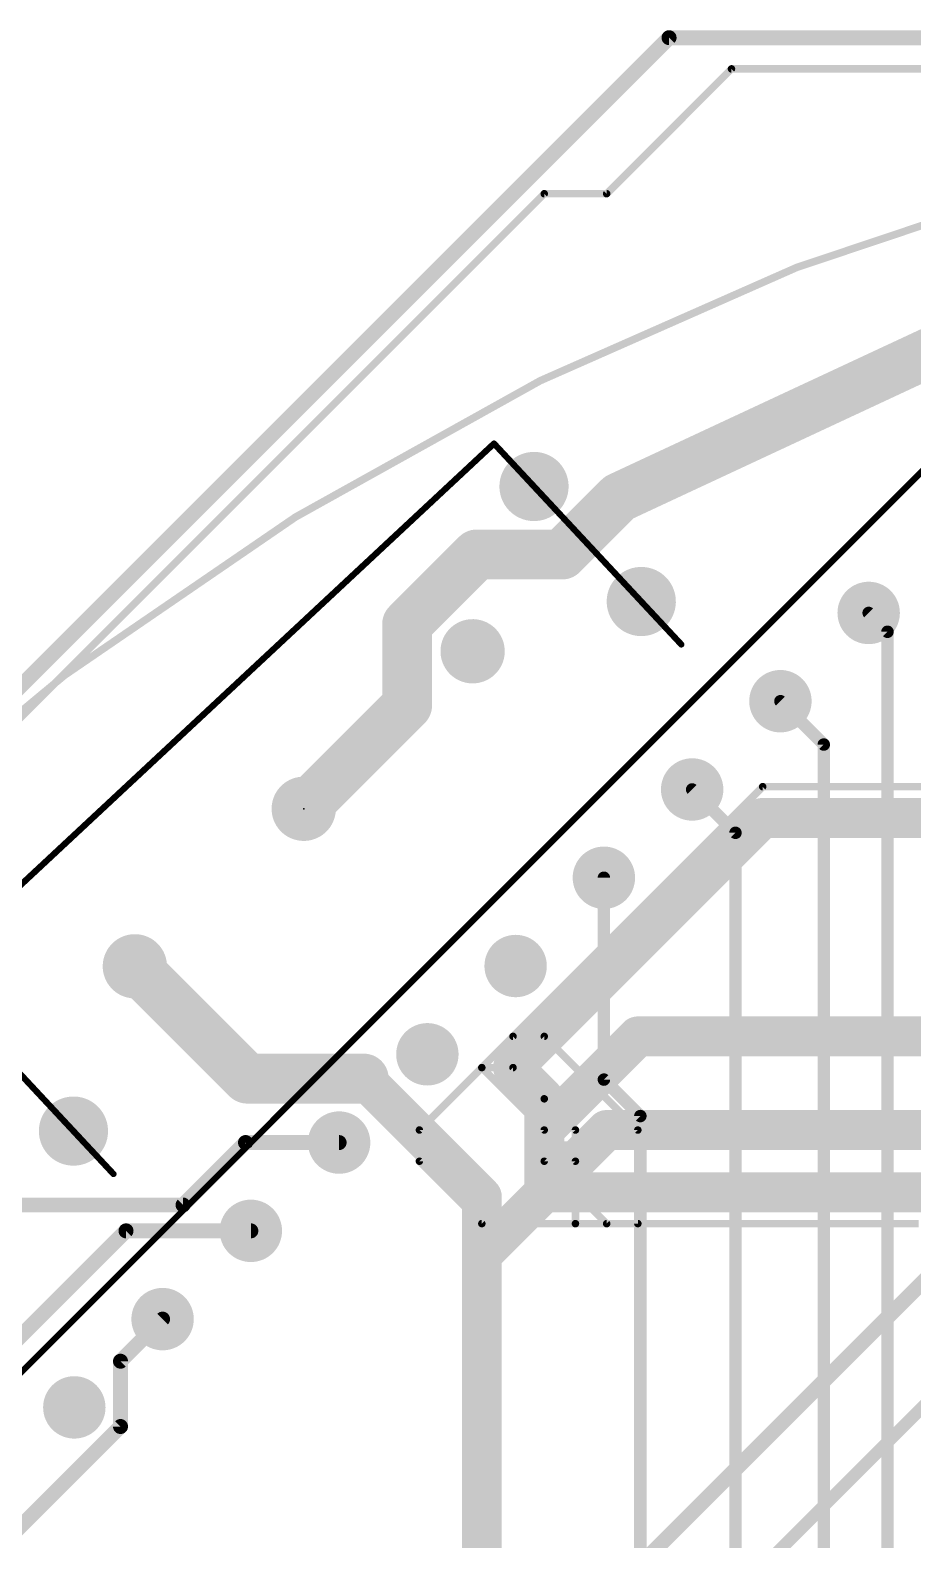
# Model space of a CAD drawing. Extents: x -0.06 to 2.46, y -0.06 to 2.46.
# Drawn here: x 0.938 to 1.645, y 1.247 to 2.456 of the extents above; entities that cross this region are included whole.
import ezdxf

# ---------------------------------------------------------------- set-up
doc = ezdxf.new("R2010")
doc.units = 0
for name, color, linetype in [('1', 22, 'CONTINUOUS'), ('16', 175, 'CONTINUOUS'), ('17', 82, 'CONTINUOUS'), ('18', 82, 'CONTINUOUS'), ('20', 30, 'CONTINUOUS'), ('21', 253, 'CONTINUOUS'), ('23', 7, 'CONTINUOUS')]:
    doc.layers.add(name, color=color, linetype=linetype)

# ---------------------------------------------------------------- blocks, each defined once
blk = doc.blocks.new('ROUNDP')
at = {"const_width": 0.5}
blk.add_lwpolyline([(0, -0.25, 1), (0, 0.25, 1), (0, -0.25)], format="xyb", dxfattribs=at)
blk = doc.blocks.new('ROUNDV')
at = {"const_width": 0.5}
blk.add_lwpolyline([(0, -0.25, 1), (0, 0.25, 1), (0, -0.25)], format="xyb", dxfattribs=at)

msp = doc.modelspace()

# ---------------------------------------------------------------- linework, layer by layer
at = {"layer": '1'}
for points, const_width in [([(1.45, 2.45), (0.175, 1.175)], 0.012), ([(2.45, 2.45), (1.45, 2.45)], 0.012), ([(1.410069, 2.081741), (1.775931, 2.252346)], 0.04), ([(1.364366, 2.036038), (1.410069, 2.081741)], 0.04), ([(1.240158, 1.980223), (1.295973, 2.036038)], 0.04), ([(1.295973, 2.036038), (1.364366, 2.036038)], 0.04), ([(1.240158, 1.915158), (1.240158, 1.980223)], 0.04), ([(1.625, 1.974138), (1.609924, 1.989213)], 0.01), ([(1.625, 1.176522), (1.625, 1.974138)], 0.01), ([(1.157322, 1.832322), (1.240158, 1.915158)], 0.04), ([(1.573924, 1.883792), (1.539213, 1.918503)], 0.01), ([(1.573924, 1.125774), (1.573924, 1.883792)], 0.01), ([(1.468503, 1.847792), (1.503213, 1.813082)], 0.01), ([(1.503213, 1.813082), (1.503213, 1.055063)], 0.01), ([(1.397792, 1.615392), (1.397792, 1.777081)], 0.01), ([(1.111982, 1.616192), (1.022022, 1.706152)], 0.04), ([(1.325, 1.65), (1.3, 1.625)], 0.006), ([(1.35, 1.65), (1.325, 1.65)], 0.006), ([(1.425, 1.575), (1.35, 1.65)], 0.006), ([(1.205371, 1.616192), (1.111982, 1.616192)], 0.04), ([(1.35, 1.6), (1.325, 1.625)], 0.032), ([(1.3, 1.521563), (1.205371, 1.616192)], 0.032), ([(1.3, 1.625), (1.25, 1.575)], 0.006), ([(1.3, 1.625), (1.375, 1.55)], 0.006), ([(1.325, 1.625), (1.3, 1.625)], 0.006), ([(1.35, 1.6), (1.325, 1.625)], 0.006), ([(1.35, 1.575), (1.375, 1.6)], 0.032), ([(1.35, 1.575), (1.35, 1.6)], 0.032), ([(1.427, 1.586184), (1.397792, 1.615392)], 0.01), ([(1.375, 1.575), (1.35, 1.6)], 0.006), ([(1.35, 1.55), (1.35, 1.575)], 0.032), ([(1.375, 1.55), (1.4, 1.575)], 0.032), ([(1.427, 0.950289), (1.427, 1.586184)], 0.01), ([(1.25, 1.575), (1.25, 1.55)], 0.006), ([(1.375, 1.5), (1.375, 1.575)], 0.006), ([(1.425, 1.5), (1.425, 1.575)], 0.006), ([(1.11066, 1.564949), (1.06066, 1.514949)], 0.012), ([(1.18566, 1.564949), (1.11066, 1.564949)], 0.012), ([(1.35, 1.525), (1.35, 1.55)], 0.032), ([(1.35, 1.55), (1.375, 1.55)], 0.032), ([(1.25, 1.55), (1.3, 1.5)], 0.006), ([(1.375, 1.55), (1.375, 1.5)], 0.006), ([(1.3, 1.475), (1.35, 1.525)], 0.032), ([(1.3, 1.475), (1.3, 1.521563)], 0.032), ([(1.35, 1.525), (1.4, 1.525)], 0.032), ([(1.06066, 1.514949), (0.860051, 1.514949)], 0.012), ([(1.014949, 1.494239), (0.870711, 1.35)], 0.012), ([(1.114949, 1.494239), (1.014949, 1.494239)], 0.012), ([(1.3, 1.5), (1.375, 1.5)], 0.006), ([(1.375, 1.5), (1.425, 1.5)], 0.006), ([(1.3, 0.89723), (1.3, 1.475)], 0.032), ([(1.044239, 1.423528), (1.010528, 1.389817)], 0.012), ([(1.010528, 1.389817), (1.010528, 1.337492)], 0.012), ([(1.010528, 1.337492), (0.693143, 1.020107)], 0.012)]:
    msp.add_lwpolyline(points, dxfattribs=dict(at, const_width=const_width))
for points, const_width in [([(1.45, 2.453, 1), (1.45, 2.447)], 0.006), ([(1.452121, 2.447879, 1), (1.447879, 2.452121)], 0.006), ([(1.405842, 2.090804, 1), (1.414295, 2.072678)], 0.02), ([(1.41714, 2.07467, 1), (1.402997, 2.088812)], 0.02), ([(1.295973, 2.046038, 1), (1.295973, 2.026038)], 0.02), ([(1.303044, 2.028967, 1), (1.288901, 2.043109)], 0.02), ([(1.364366, 2.026038, 1), (1.364366, 2.046038)], 0.02), ([(1.357295, 2.043109, 1), (1.371437, 2.028967)], 0.02), ([(1.250158, 1.980223, 1), (1.230158, 1.980223)], 0.02), ([(1.233087, 1.987294, 1), (1.247229, 1.973152)], 0.02), ([(1.611692, 1.990981, 1), (1.608156, 1.987446)], 0.005), ([(1.6275, 1.974138, 1), (1.6225, 1.974138)], 0.005), ([(1.623232, 1.97237, 1), (1.626768, 1.975905)], 0.005), ([(1.247229, 1.908087, 1), (1.233087, 1.922229)], 0.02), ([(1.230158, 1.915158, 1), (1.250158, 1.915158)], 0.02), ([(1.540981, 1.920271, 1), (1.537446, 1.916735)], 0.005), ([(1.576424, 1.883792, 1), (1.571424, 1.883792)], 0.005), ([(1.572156, 1.882025, 1), (1.575692, 1.88556)], 0.005), ([(1.470271, 1.84956, 1), (1.466735, 1.846024)], 0.005), ([(1.150251, 1.839393, 1), (1.164393, 1.825251)], 0.02), ([(1.505713, 1.813082, 1), (1.500713, 1.813082)], 0.005), ([(1.501445, 1.811314, 1), (1.504981, 1.81485)], 0.005), ([(1.400292, 1.777081, 1), (1.395292, 1.777081)], 0.005), ([(1.029093, 1.713224, 1), (1.014951, 1.699081)], 0.02), ([(1.325, 1.6515, 1), (1.325, 1.6485)], 0.003), ([(1.326061, 1.648939, 1), (1.323939, 1.651061)], 0.003), ([(1.351061, 1.651061, 1), (1.348939, 1.648939)], 0.003), ([(1.35, 1.6485, 1), (1.35, 1.6515)], 0.003), ([(1.111982, 1.626192, 1), (1.111982, 1.606192)], 0.02), ([(1.104911, 1.609121, 1), (1.119053, 1.623263)], 0.02), ([(1.205371, 1.606192, 1), (1.205371, 1.626192)], 0.02), ([(1.330657, 1.630657, 1), (1.319343, 1.619343)], 0.016), ([(1.211028, 1.621849, 1), (1.199714, 1.610535)], 0.016), ([(1.301061, 1.626061, 1), (1.298939, 1.623939)], 0.003), ([(1.3, 1.6265, 1), (1.3, 1.6235)], 0.003), ([(1.298939, 1.626061, 1), (1.301061, 1.623939)], 0.003), ([(1.301061, 1.623939, 1), (1.298939, 1.626061)], 0.003), ([(1.326061, 1.626061, 1), (1.323939, 1.623939)], 0.003), ([(1.325, 1.6235, 1), (1.325, 1.6265)], 0.003), ([(1.358, 1.6, 1), (1.342, 1.6)], 0.016), ([(1.344343, 1.594343, 1), (1.355657, 1.605657)], 0.016), ([(1.380657, 1.594343, 1), (1.369343, 1.605657)], 0.016), ([(1.39956, 1.617159, 1), (1.396024, 1.613624)], 0.005), ([(1.395292, 1.615392, 1), (1.400292, 1.615392)], 0.005), ([(1.351061, 1.601061, 1), (1.348939, 1.598939)], 0.003), ([(1.348939, 1.598939, 1), (1.351061, 1.601061)], 0.003), ([(1.358, 1.575, 1), (1.342, 1.575)], 0.016), ([(1.344343, 1.580657, 1), (1.355657, 1.569343)], 0.016), ([(1.405657, 1.569343, 1), (1.394343, 1.580657)], 0.016), ([(1.4295, 1.586184, 1), (1.4245, 1.586184)], 0.005), ([(1.425232, 1.584416, 1), (1.428768, 1.587952)], 0.005), ([(1.2515, 1.575, 1), (1.2485, 1.575)], 0.003), ([(1.248939, 1.576061, 1), (1.251061, 1.573939)], 0.003), ([(1.342, 1.575, 1), (1.358, 1.575)], 0.016), ([(1.3765, 1.575, 1), (1.3735, 1.575)], 0.003), ([(1.373939, 1.573939, 1), (1.376061, 1.576061)], 0.003), ([(1.4265, 1.575, 1), (1.4235, 1.575)], 0.003), ([(1.423939, 1.573939, 1), (1.426061, 1.576061)], 0.003), ([(1.11066, 1.567949, 1), (1.11066, 1.561949)], 0.006), ([(1.112781, 1.562828, 1), (1.108539, 1.567071)], 0.006), ([(1.18566, 1.561949, 1), (1.18566, 1.567949)], 0.006), ([(1.358, 1.55, 1), (1.342, 1.55)], 0.016), ([(1.35, 1.558, 1), (1.35, 1.542)], 0.016), ([(1.369343, 1.555657, 1), (1.380657, 1.544343)], 0.016), ([(1.375, 1.542, 1), (1.375, 1.558)], 0.016), ([(1.251061, 1.551061, 1), (1.248939, 1.548939)], 0.003), ([(1.2485, 1.55, 1), (1.2515, 1.55)], 0.003), ([(1.342, 1.55, 1), (1.358, 1.55)], 0.016), ([(1.3765, 1.55, 1), (1.3735, 1.55)], 0.003), ([(1.373939, 1.548939, 1), (1.376061, 1.551061)], 0.003), ([(1.308, 1.521563, 1), (1.292, 1.521563)], 0.016), ([(1.35, 1.533, 1), (1.35, 1.517)], 0.016), ([(1.355657, 1.519343, 1), (1.344343, 1.530657)], 0.016), ([(1.4, 1.517, 1), (1.4, 1.533)], 0.016), ([(1.294343, 1.515906, 1), (1.305657, 1.52722)], 0.016), ([(1.342, 1.525, 1), (1.358, 1.525)], 0.016), ([(1.058539, 1.517071, 1), (1.062781, 1.512828)], 0.006), ([(1.06066, 1.511949, 1), (1.06066, 1.517949)], 0.006), ([(1.014949, 1.497239, 1), (1.014949, 1.491239)], 0.006), ([(1.017071, 1.492117, 1), (1.012828, 1.49636)], 0.006), ([(1.114949, 1.491239, 1), (1.114949, 1.497239)], 0.006), ([(1.3, 1.5015, 1), (1.3, 1.4985)], 0.003), ([(1.298939, 1.498939, 1), (1.301061, 1.501061)], 0.003), ([(1.375, 1.5015, 1), (1.375, 1.4985)], 0.003), ([(1.3735, 1.5, 1), (1.3765, 1.5)], 0.003), ([(1.3735, 1.5, 1), (1.3765, 1.5)], 0.003), ([(1.375, 1.4985, 1), (1.375, 1.5015)], 0.003), ([(1.4235, 1.5, 1), (1.4265, 1.5)], 0.003), ([(1.425, 1.4985, 1), (1.425, 1.5015)], 0.003), ([(1.308, 1.475, 1), (1.292, 1.475)], 0.016), ([(1.294343, 1.480657, 1), (1.305657, 1.469343)], 0.016), ([(1.292, 1.475, 1), (1.308, 1.475)], 0.016), ([(1.04636, 1.421407, 1), (1.042117, 1.425649)], 0.006), ([(1.013528, 1.389817, 1), (1.007528, 1.389817)], 0.006), ([(1.008407, 1.391939, 1), (1.012649, 1.387696)], 0.006), ([(1.012649, 1.33537, 1), (1.008407, 1.339613)], 0.006), ([(1.007528, 1.337492, 1), (1.013528, 1.337492)], 0.006)]:
    msp.add_lwpolyline(points, format="xyb", dxfattribs=dict(at, const_width=const_width))
at = {"layer": '16'}
for points, const_width in [([(1.5, 2.425), (1.4, 2.325)], 0.006), ([(2.425, 2.425), (1.5, 2.425)], 0.006), ([(1.35, 2.325), (-0.05, 0.925)], 0.006), ([(1.4, 2.325), (1.35, 2.325)], 0.006), ([(1.525, 1.85), (1.3, 1.625)], 0.006), ([(1.85, 1.85), (1.525, 1.85)], 0.006), ([(1.325, 1.625), (1.525, 1.825)], 0.032), ([(1.525, 1.825), (1.825, 1.825)], 0.032), ([(1.375, 1.6), (1.425, 1.65)], 0.032), ([(1.425, 1.65), (1.7, 1.65)], 0.032), ([(1.3, 1.625), (1.35, 1.575)], 0.006), ([(1.4, 1.575), (1.675, 1.575)], 0.032), ([(1.35, 1.575), (1.35, 1.55)], 0.006), ([(1.35, 1.55), (1.4, 1.5)], 0.006), ([(0.973528, 0.773528), (1.731239, 1.531239)], 0.012), ([(1.4, 1.525), (1.675, 1.525)], 0.032), ([(1.4, 1.5), (1.65, 1.5)], 0.006), ([(1.35, 1.05), (1.794239, 1.494239)], 0.01)]:
    msp.add_lwpolyline(points, dxfattribs=dict(at, const_width=const_width))
for points, const_width in [([(1.5, 2.4265, 1), (1.5, 2.4235)], 0.003), ([(1.501061, 2.423939, 1), (1.498939, 2.426061)], 0.003), ([(1.35, 2.3265, 1), (1.35, 2.3235)], 0.003), ([(1.351061, 2.323939, 1), (1.348939, 2.326061)], 0.003), ([(1.398939, 2.326061, 1), (1.401061, 2.323939)], 0.003), ([(1.4, 2.3235, 1), (1.4, 2.3265)], 0.003), ([(1.525, 1.8515, 1), (1.525, 1.8485)], 0.003), ([(1.526061, 1.848939, 1), (1.523939, 1.851061)], 0.003), ([(1.525, 1.833, 1), (1.525, 1.817)], 0.016), ([(1.530657, 1.819343, 1), (1.519343, 1.830657)], 0.016), ([(1.425, 1.658, 1), (1.425, 1.642)], 0.016), ([(1.430657, 1.644343, 1), (1.419343, 1.655657)], 0.016), ([(1.319343, 1.630657, 1), (1.330657, 1.619343)], 0.016), ([(1.301061, 1.626061, 1), (1.298939, 1.623939)], 0.003), ([(1.298939, 1.626061, 1), (1.301061, 1.623939)], 0.003), ([(1.369343, 1.605657, 1), (1.380657, 1.594343)], 0.016), ([(1.4, 1.583, 1), (1.4, 1.567)], 0.016), ([(1.3515, 1.575, 1), (1.3485, 1.575)], 0.003), ([(1.348939, 1.573939, 1), (1.351061, 1.576061)], 0.003), ([(1.351061, 1.551061, 1), (1.348939, 1.548939)], 0.003), ([(1.3485, 1.55, 1), (1.3515, 1.55)], 0.003), ([(1.4, 1.533, 1), (1.4, 1.517)], 0.016), ([(1.4, 1.5015, 1), (1.4, 1.4985)], 0.003), ([(1.398939, 1.498939, 1), (1.401061, 1.501061)], 0.003)]:
    msp.add_lwpolyline(points, format="xyb", dxfattribs=dict(at, const_width=const_width))
at = {"layer": '20', "const_width": 0.006}
msp.add_lwpolyline([(2.43, 2.43, 0.414214), (0, 0)], format="xyb", dxfattribs=at)
at = {"layer": '21', "const_width": 0.005}
for points in [[(0.125, 0.575), (1.822056, 2.272056)], [(1.309753, 2.124873), (0.854852, 1.70067)], [(1.309753, 2.124873), (1.459793, 1.963975)], [(1.004891, 1.539772), (0.854852, 1.70067)]]:
    msp.add_lwpolyline(points, dxfattribs=at)
at = {"layer": '21', "const_width": 0.0025}
for points in [[(1.310668, 2.125725, 1), (1.308839, 2.12402)], [(1.310606, 2.123958, 1), (1.308901, 2.125787)], [(1.458879, 1.963122, 1), (1.460707, 1.964827)], [(1.003977, 1.538919, 1), (1.005805, 1.540624)]]:
    msp.add_lwpolyline(points, format="xyb", dxfattribs=at)
at = {"layer": '23'}
msp.add_point((1.157322, 1.832322), dxfattribs=at)

# ---------------------------------------------------------------- block references
at = {"layer": '17'}
for p, xscale, yscale, rotation in [((1.341807, 2.090499), 0.055433, 0.055433, 223), ((1.341807, 2.090499), 0.055433, 0.055433, 223), ((1.427739, 1.998348), 0.055433, 0.055433, 223), ((1.427739, 1.998348), 0.055433, 0.055433, 223), ((1.609924, 1.989213), 0.05, 0.05, 315), ((1.609924, 1.989213), 0.05, 0.05, 315), ((1.292623, 1.958492), 0.051496, 0.051496, 223), ((1.292623, 1.958492), 0.051496, 0.051496, 223), ((1.539213, 1.918503), 0.05, 0.05, 315), ((1.539213, 1.918503), 0.05, 0.05, 315), ((1.468503, 1.847792), 0.05, 0.05, 315), ((1.468503, 1.847792), 0.05, 0.05, 315), ((1.157322, 1.832322), 0.051496, 0.051496, 223), ((1.157322, 1.832322), 0.051496, 0.051496, 223), ((1.397792, 1.777081), 0.05, 0.05, 315), ((1.397792, 1.777081), 0.05, 0.05, 315), ((1.022022, 1.706152), 0.051496, 0.051496, 223), ((1.022022, 1.706152), 0.051496, 0.051496, 223), ((1.327081, 1.706371), 0.05, 0.05, 315), ((1.327081, 1.706371), 0.05, 0.05, 315), ((1.256371, 1.63566), 0.05, 0.05, 315), ((1.256371, 1.63566), 0.05, 0.05, 315), ((0.972837, 1.574145), 0.055433, 0.055433, 223), ((0.972837, 1.574145), 0.055433, 0.055433, 223), ((1.18566, 1.564949), 0.05, 0.05, 315), ((1.18566, 1.564949), 0.05, 0.05, 315), ((1.114949, 1.494239), 0.05, 0.05, 315), ((1.114949, 1.494239), 0.05, 0.05, 315), ((1.044239, 1.423528), 0.05, 0.05, 315), ((1.044239, 1.423528), 0.05, 0.05, 315), ((0.973528, 1.352817), 0.05, 0.05, 315), ((0.973528, 1.352817), 0.05, 0.05, 315)]:
    msp.add_blockref('ROUNDP', p, dxfattribs=dict(at, xscale=xscale, yscale=yscale, rotation=rotation))
at = {"layer": '18', "xscale": 0.02978, "yscale": 0.02978}
for p in [(1.325, 1.625), (1.325, 1.625), (1.375, 1.6), (1.375, 1.6), (1.4, 1.575), (1.4, 1.575), (1.4, 1.525), (1.4, 1.525)]:
    msp.add_blockref('ROUNDV', p, dxfattribs=at)

doc.saveas('drawing.dxf')
